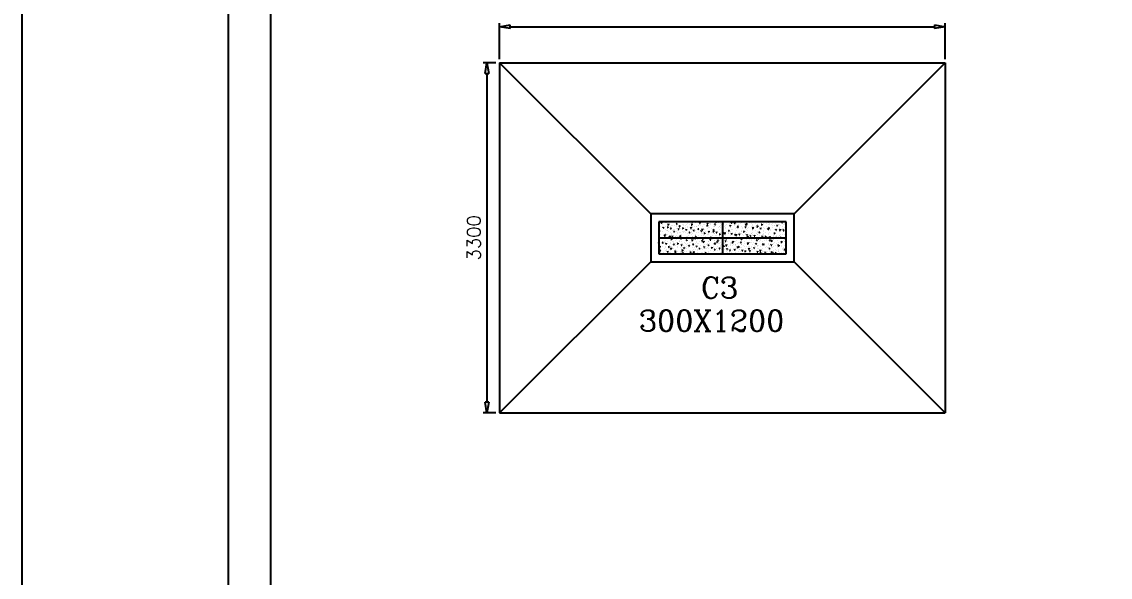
# Model space of a CAD drawing. Header units: millimetres. Extents: x 331487 to 517269, y 198509 to 399936.
# Drawn here: x 408846 to 419104, y 310784 to 316020 of the extents above; entities that cross this region are included whole.
import ezdxf

# ---------------------------------------------------------------- set-up
doc = ezdxf.new("R2010")
doc.units = ezdxf.units.MM
doc.header["$MEASUREMENT"] = 0
for name, color, linetype in [('9th_plot boundry', 1, 'Continuous'), ('COLUMN', 6, 'Continuous'), ('FOOTING', 5, 'Continuous')]:
    doc.layers.add(name, color=color, linetype=linetype)
doc.styles.add('RC', font='romanc.shx', dxfattribs={"height": 200})
doc.styles.add('RO', font='romans.shx', dxfattribs={"height": 125})

# ---------------------------------------------------------------- blocks, each defined once
blk = doc.blocks.new('_ClosedBlank')
at = {"color": 0, "linetype": 'ByBlock', "lineweight": -2}
for p, q in [((-1, 0.17), (0, 0)), ((-1, 0.17), (-1, -0.17)), ((0, 0), (-1, -0.17))]:
    blk.add_line(p, q, dxfattribs=at)

msp = doc.modelspace()

# ---------------------------------------------------------------- linework, layer by layer
at = {"layer": '9th_plot boundry'}
msp.add_line((408846, 334961), (408846, 299961), dxfattribs=at)
msp.add_lwpolyline([(448947, 343104), (414422, 340817, 0.386106), (408846, 334961), (408846, 299961), (449434, 299006)], format="xyb", close=True, dxfattribs=at)
at = {"layer": 'COLUMN'}
for p, q in [((410790, 335611), (410790, 302765)), ((411190, 335211), (411190, 303155)), ((416049, 314134), (414849, 314134)), ((414849, 314134), (414849, 313834)), ((416049, 313834), (416049, 314134)), ((414849, 313834), (416049, 313834))]:
    msp.add_line(p, q, dxfattribs=at)
at = {"layer": 'COLUMN', "color": 2, "linetype": 'Continuous'}
for p, q in [((414857, 314117), (414857, 314117)), ((414866, 314119), (414866, 314119)), ((414871, 314124), (414878, 314127)), ((414871, 314124), (414876, 314121)), ((414876, 314121), (414878, 314127)), ((414882, 314120), (414882, 314120)), ((414887, 314108), (414887, 314108)), ((414917, 314126), (414917, 314126)), ((414920, 314125), (414920, 314125)), ((414934, 314108), (414941, 314116)), ((414934, 314108), (414943, 314107)), ((414940, 314106), (414940, 314106)), ((414943, 314107), (414941, 314116)), ((414968, 314133), (414968, 314133)), ((414983, 314133), (414983, 314133)), ((415015, 314116), (415022, 314119)), ((415015, 314116), (415020, 314113)), ((415019, 314107), (415019, 314107)), ((415020, 314113), (415022, 314119)), ((415070, 314114), (415070, 314114)), ((415078, 314104), (415078, 314104)), ((415083, 314110), (415083, 314110)), ((415108, 314114), (415108, 314114)), ((415121, 314120), (415121, 314120)), ((415137, 314114), (415137, 314114)), ((415146, 314119), (415146, 314119)), ((415158, 314108), (415165, 314111)), ((415158, 314108), (415163, 314105)), ((415162, 314128), (415166, 314134)), ((415162, 314128), (415168, 314128)), ((415163, 314105), (415165, 314111)), ((415168, 314128), (415167, 314134)), ((415173, 314128), (415173, 314128)), ((415195, 314124), (415195, 314124)), ((415209, 314127), (415209, 314127)), ((415233, 314122), (415238, 314128)), ((415233, 314122), (415239, 314122)), ((415234, 314130), (415234, 314130)), ((415239, 314122), (415238, 314128)), ((415248, 314132), (415248, 314132)), ((415273, 314108), (415273, 314108)), ((415277, 314112), (415277, 314112)), ((415301, 314130), (415301, 314130)), ((415305, 314116), (415310, 314122)), ((415305, 314116), (415311, 314115)), ((415309, 314104), (415309, 314104)), ((415311, 314115), (415310, 314122)), ((415325, 314115), (415325, 314115)), ((415334, 314107), (415334, 314107)), ((415336, 314122), (415336, 314122)), ((415355, 314128), (415355, 314128)), ((415372, 314112), (415372, 314112)), ((415376, 314122), (415376, 314122)), ((415377, 314109), (415382, 314115)), ((415377, 314109), (415383, 314109)), ((415383, 314109), (415382, 314115)), ((415386, 314132), (415390, 314134)), ((415386, 314132), (415391, 314129)), ((415391, 314129), (415393, 314134)), ((415394, 314132), (415394, 314132)), ((415408, 314126), (415408, 314126)), ((415427, 314129), (415427, 314129)), ((415435, 314121), (415435, 314121)), ((415449, 314103), (415453, 314109)), ((415455, 314103), (415453, 314109)), ((415460, 314124), (415460, 314124)), ((415461, 314123), (415461, 314123)), ((415491, 314108), (415491, 314108)), ((415498, 314129), (415498, 314129)), ((415515, 314121), (415515, 314121)), ((415529, 314110), (415529, 314110)), ((415530, 314124), (415537, 314127)), ((415530, 314124), (415535, 314121)), ((415535, 314121), (415537, 314127)), ((415547, 314132), (415547, 314132)), ((415549, 314118), (415549, 314118)), ((415561, 314123), (415569, 314131)), ((415561, 314123), (415570, 314122)), ((415568, 314119), (415568, 314119)), ((415570, 314122), (415569, 314131)), ((415580, 314116), (415580, 314116)), ((415597, 314106), (415597, 314106)), ((415600, 314130), (415600, 314130)), ((415607, 314128), (415607, 314128)), ((415622, 314117), (415622, 314117)), ((415631, 314124), (415631, 314124)), ((415654, 314128), (415654, 314128)), ((415661, 314115), (415661, 314115)), ((415667, 314106), (415675, 314115)), ((415667, 314106), (415676, 314105)), ((415674, 314116), (415681, 314119)), ((415674, 314116), (415679, 314113)), ((415676, 314105), (415675, 314115)), ((415675, 314114), (415675, 314114)), ((415679, 314113), (415681, 314119)), ((415683, 314131), (415683, 314131)), ((415686, 314118), (415686, 314118)), ((415707, 314125), (415707, 314125)), ((415723, 314123), (415723, 314123)), ((415728, 314112), (415728, 314112)), ((415732, 314104), (415732, 314104)), ((415761, 314123), (415761, 314123)), ((415782, 314110), (415782, 314110)), ((415784, 314112), (415784, 314112)), ((415787, 314131), (415787, 314131)), ((415814, 314121), (415814, 314121)), ((415817, 314108), (415824, 314111)), ((415817, 314108), (415822, 314105)), ((415822, 314105), (415824, 314111)), ((415835, 314119), (415835, 314119)), ((415835, 314108), (415835, 314108)), ((415836, 314108), (415836, 314108)), ((415867, 314119), (415867, 314119)), ((415886, 314125), (415886, 314125)), ((415886, 314108), (415886, 314108)), ((415888, 314105), (415888, 314105)), ((415895, 314118), (415895, 314118)), ((415911, 314112), (415911, 314112)), ((415921, 314116), (415921, 314116)), ((415938, 314133), (415938, 314133)), ((415949, 314117), (415949, 314117)), ((415953, 314128), (415953, 314128)), ((415974, 314114), (415974, 314114)), ((415977, 314106), (415977, 314106)), ((415988, 314106), (415988, 314106)), ((416009, 314128), (416013, 314134)), ((416009, 314128), (416014, 314128)), ((416012, 314125), (416012, 314125)), ((416014, 314128), (416013, 314134)), ((416028, 314112), (416028, 314112)), ((416035, 314116), (416035, 314116)), ((416037, 314128), (416037, 314128)), ((416038, 314113), (416038, 314113)), ((416045, 314132), (416048, 314134)), ((416045, 314132), (416049, 314130)), ((414849, 314052), (414854, 314054)), ((414849, 314050), (414852, 314048)), ((414852, 314048), (414854, 314054)), ((414856, 314081), (414856, 314081)), ((414863, 314019), (414863, 314019)), ((414864, 314053), (414864, 314053)), ((414865, 314086), (414865, 314086)), ((414867, 314057), (414867, 314057)), ((414867, 314046), (414867, 314046)), ((414869, 314042), (414869, 314042)), ((414888, 314044), (414888, 314044)), ((414889, 314078), (414893, 314084)), ((414889, 314078), (414895, 314078)), ((414895, 314078), (414893, 314084)), ((414894, 314086), (414894, 314086)), ((414901, 314004), (414901, 314004)), ((414903, 314074), (414903, 314074)), ((414903, 314003), (414907, 314009)), ((414903, 314003), (414909, 314002)), ((414904, 314015), (414904, 314015)), ((414906, 314011), (414913, 314014)), ((414906, 314011), (414911, 314008)), ((414909, 314002), (414907, 314009)), ((414907, 314007), (414907, 314007)), ((414911, 314008), (414913, 314014)), ((414914, 314026), (414914, 314026)), ((414915, 314060), (414915, 314060)), ((414916, 314093), (414916, 314093)), ((414921, 314055), (414921, 314055)), ((414927, 314052), (414927, 314052)), ((414929, 314018), (414929, 314018)), ((414931, 314084), (414938, 314086)), ((414931, 314084), (414936, 314080)), ((414931, 314054), (414931, 314054)), ((414936, 314080), (414938, 314086)), ((414942, 314042), (414942, 314042)), ((414947, 313994), (414955, 314002)), ((414954, 314002), (414954, 314002)), ((414956, 313993), (414955, 314002)), ((414956, 314058), (414956, 314058)), ((414957, 314094), (414957, 314094)), ((414960, 314072), (414965, 314078)), ((414960, 314072), (414966, 314071)), ((414962, 314084), (414962, 314084)), ((414964, 314033), (414964, 314033)), ((414966, 314071), (414965, 314078)), ((414966, 314066), (414966, 314066)), ((414966, 314017), (414966, 314017)), ((414967, 314099), (414967, 314099)), ((414967, 314023), (414967, 314023)), ((414974, 314053), (414974, 314053)), ((414974, 313997), (414979, 314002)), ((414980, 313996), (414979, 314002)), ((414982, 314097), (414982, 314097)), ((414986, 314062), (414986, 314062)), ((414990, 314043), (414997, 314046)), ((414990, 314043), (414995, 314040)), ((414993, 314104), (414993, 314104)), ((414993, 314063), (414993, 314063)), ((414995, 314040), (414997, 314046)), ((414995, 314039), (414995, 314039)), ((415015, 314007), (415015, 314007)), ((415016, 314040), (415016, 314040)), ((415018, 314073), (415018, 314073)), ((415020, 314102), (415020, 314102)), ((415020, 314094), (415020, 314094)), ((415024, 314027), (415024, 314027)), ((415027, 314051), (415027, 314051)), ((415030, 314032), (415030, 314032)), ((415032, 314066), (415037, 314071)), ((415032, 314066), (415038, 314065)), ((415038, 314065), (415037, 314071)), ((415040, 314092), (415048, 314100)), ((415040, 314092), (415049, 314090)), ((415044, 314072), (415044, 314072)), ((415047, 314102), (415047, 314102)), ((415049, 314090), (415048, 314100)), ((415048, 314037), (415048, 314037)), ((415050, 314003), (415057, 314006)), ((415050, 314003), (415055, 314000)), ((415055, 314035), (415055, 314035)), ((415055, 314000), (415057, 314006)), ((415057, 314071), (415057, 314071)), ((415066, 314014), (415066, 314014)), ((415068, 314047), (415068, 314047)), ((415069, 314080), (415069, 314080)), ((415074, 314076), (415081, 314078)), ((415074, 314076), (415079, 314072)), ((415079, 314072), (415081, 314078)), ((415081, 314048), (415081, 314048)), ((415082, 314074), (415082, 314074)), ((415082, 314037), (415082, 314037)), ((415093, 314040), (415093, 314040)), ((415100, 314099), (415100, 314099)), ((415102, 314082), (415102, 314082)), ((415102, 314035), (415102, 314035)), ((415104, 314059), (415109, 314065)), ((415104, 314059), (415110, 314059)), ((415110, 314059), (415109, 314065)), ((415117, 314020), (415117, 314020)), ((415118, 314054), (415118, 314054)), ((415119, 314087), (415119, 314087)), ((415119, 314079), (415119, 314079)), ((415130, 314009), (415130, 314009)), ((415134, 314046), (415134, 314046)), ((415134, 314035), (415141, 314038)), ((415134, 314035), (415139, 314032)), ((415139, 314032), (415141, 314038)), ((415141, 314047), (415141, 314047)), ((415147, 314075), (415155, 314083)), ((415147, 314075), (415156, 314074)), ((415154, 314097), (415154, 314097)), ((415156, 314074), (415155, 314083)), ((415155, 314033), (415155, 314033)), ((415155, 314012), (415155, 314012)), ((415156, 314048), (415156, 314048)), ((415161, 314092), (415161, 314092)), ((415169, 314028), (415169, 314028)), ((415170, 314061), (415170, 314061)), ((415171, 314094), (415171, 314094)), ((415176, 314053), (415180, 314059)), ((415176, 314053), (415182, 314053)), ((415182, 314053), (415180, 314059)), ((415181, 314051), (415181, 314051)), ((415183, 314088), (415183, 314088)), ((415187, 314044), (415187, 314044)), ((415193, 314017), (415193, 314017)), ((415199, 314057), (415199, 314057)), ((415207, 314095), (415207, 314095)), ((415208, 314091), (415208, 314091)), ((415209, 314030), (415209, 314030)), ((415218, 314068), (415225, 314070)), ((415218, 314068), (415223, 314064)), ((415219, 314102), (415219, 314102)), ((415219, 314056), (415219, 314056)), ((415219, 314002), (415219, 314002)), ((415220, 314035), (415220, 314035)), ((415221, 314068), (415221, 314068)), ((415223, 314101), (415223, 314101)), ((415223, 314064), (415225, 314070)), ((415241, 314042), (415241, 314042)), ((415246, 314096), (415246, 314096)), ((415247, 314047), (415252, 314053)), ((415247, 314047), (415253, 314046)), ((415253, 314046), (415252, 314053)), ((415253, 314008), (415253, 314008)), ((415254, 314059), (415262, 314067)), ((415254, 314059), (415263, 314057)), ((415256, 314025), (415256, 314025)), ((415257, 314067), (415257, 314067)), ((415260, 314093), (415260, 314093)), ((415263, 314057), (415262, 314067)), ((415262, 314028), (415262, 314028)), ((415270, 314008), (415270, 314008)), ((415271, 314041), (415271, 314041)), ((415272, 314075), (415272, 314075)), ((415278, 314027), (415285, 314030)), ((415278, 314027), (415283, 314024)), ((415281, 314029), (415281, 314029)), ((415282, 314065), (415282, 314065)), ((415283, 314024), (415285, 314030)), ((415294, 314039), (415294, 314039)), ((415302, 314100), (415309, 314103)), ((415302, 314100), (415307, 314097)), ((415307, 314097), (415309, 314103)), ((415307, 314068), (415307, 314068)), ((415311, 314018), (415311, 314018)), ((415314, 314090), (415314, 314090)), ((415315, 314026), (415315, 314026)), ((415316, 314077), (415316, 314077)), ((415319, 314041), (415324, 314046)), ((415319, 314041), (415325, 314040)), ((415319, 314034), (415319, 314034)), ((415321, 314015), (415321, 314015)), ((415323, 314049), (415323, 314049)), ((415324, 314082), (415324, 314082)), ((415325, 314040), (415324, 314046)), ((415345, 314073), (415345, 314073)), ((415348, 314037), (415348, 314037)), ((415356, 314002), (415356, 314002)), ((415361, 314042), (415368, 314050)), ((415361, 314042), (415369, 314041)), ((415362, 314060), (415369, 314062)), ((415362, 314060), (415367, 314056)), ((415367, 314088), (415367, 314088)), ((415367, 314056), (415369, 314062)), ((415369, 314041), (415368, 314050)), ((415369, 314024), (415369, 314024)), ((415370, 314028), (415370, 314028)), ((415373, 314023), (415373, 314023)), ((415374, 314087), (415374, 314087)), ((415374, 314056), (415374, 314056)), ((415375, 314089), (415375, 314089)), ((415381, 314006), (415381, 314006)), ((415382, 314042), (415382, 314042)), ((415391, 314034), (415396, 314040)), ((415391, 314034), (415397, 314034)), ((415394, 314006), (415394, 314006)), ((415397, 314034), (415396, 314040)), ((415401, 314035), (415401, 314035)), ((415407, 314045), (415407, 314045)), ((415408, 314081), (415408, 314081)), ((415419, 314011), (415419, 314011)), ((415420, 314086), (415420, 314086)), ((415422, 314019), (415429, 314022)), ((415422, 314021), (415422, 314021)), ((415422, 314019), (415427, 314016)), ((415423, 314029), (415423, 314029)), ((415425, 314062), (415425, 314062)), ((415426, 314095), (415426, 314095)), ((415427, 314016), (415429, 314022)), ((415428, 314038), (415428, 314038)), ((415432, 314098), (415432, 314098)), ((415433, 314085), (415433, 314085)), ((415445, 314050), (415445, 314050)), ((415446, 314092), (415453, 314095)), ((415446, 314092), (415451, 314089)), ((415449, 314103), (415455, 314103)), ((415451, 314089), (415453, 314095)), ((415452, 314016), (415452, 314016)), ((415454, 314033), (415454, 314033)), ((415462, 314028), (415467, 314034)), ((415462, 314028), (415468, 314027)), ((415468, 314027), (415467, 314034)), ((415467, 314026), (415475, 314034)), ((415467, 314026), (415476, 314024)), ((415471, 314090), (415471, 314090)), ((415474, 314084), (415474, 314084)), ((415474, 314003), (415474, 314003)), ((415475, 314036), (415475, 314036)), ((415476, 314024), (415475, 314034)), ((415475, 314019), (415475, 314019)), ((415476, 314070), (415476, 314070)), ((415478, 314103), (415478, 314103)), ((415482, 314019), (415482, 314019)), ((415486, 314048), (415486, 314048)), ((415506, 314052), (415513, 314054)), ((415506, 314052), (415511, 314048)), ((415507, 314022), (415507, 314022)), ((415508, 314058), (415508, 314058)), ((415508, 314030), (415508, 314030)), ((415510, 314026), (415510, 314026)), ((415511, 314048), (415513, 314054)), ((415520, 314097), (415525, 314103)), ((415520, 314097), (415526, 314096)), ((415526, 314096), (415525, 314103)), ((415525, 314010), (415525, 314010)), ((415527, 314081), (415527, 314081)), ((415527, 314043), (415527, 314043)), ((415528, 314077), (415528, 314077)), ((415529, 314017), (415529, 314017)), ((415533, 314062), (415533, 314062)), ((415534, 314022), (415539, 314027)), ((415534, 314022), (415540, 314021)), ((415535, 314098), (415535, 314098)), ((415540, 314021), (415539, 314027)), ((415545, 314058), (415545, 314058)), ((415545, 314027), (415545, 314027)), ((415560, 314101), (415560, 314101)), ((415561, 314028), (415561, 314028)), ((415565, 314011), (415572, 314014)), ((415565, 314011), (415570, 314008)), ((415569, 314036), (415569, 314036)), ((415570, 314008), (415572, 314014)), ((415571, 314067), (415571, 314067)), ((415574, 314009), (415582, 314017)), ((415574, 314009), (415583, 314008)), ((415576, 314017), (415576, 314017)), ((415577, 314050), (415577, 314050)), ((415578, 314083), (415578, 314083)), ((415581, 314079), (415581, 314079)), ((415583, 314008), (415582, 314017)), ((415582, 314015), (415582, 314015)), ((415590, 314084), (415597, 314087)), ((415590, 314084), (415595, 314081)), ((415592, 314091), (415597, 314096)), ((415592, 314091), (415598, 314090)), ((415595, 314081), (415597, 314087)), ((415598, 314090), (415597, 314096)), ((415603, 314068), (415603, 314068)), ((415606, 314015), (415611, 314021)), ((415606, 314015), (415612, 314015)), ((415608, 314036), (415608, 314036)), ((415612, 314015), (415611, 314021)), ((415614, 314026), (415614, 314026)), ((415627, 314046), (415627, 314046)), ((415628, 314024), (415628, 314024)), ((415629, 314057), (415629, 314057)), ((415630, 314091), (415630, 314091)), ((415633, 314039), (415633, 314039)), ((415634, 314077), (415634, 314077)), ((415634, 314075), (415634, 314075)), ((415636, 314012), (415636, 314012)), ((415645, 314004), (415645, 314004)), ((415649, 314044), (415656, 314046)), ((415649, 314044), (415654, 314040)), ((415654, 314040), (415656, 314046)), ((415659, 314078), (415659, 314078)), ((415661, 314078), (415661, 314078)), ((415664, 314084), (415669, 314090)), ((415664, 314084), (415670, 314084)), ((415665, 314011), (415665, 314011)), ((415668, 314024), (415668, 314024)), ((415670, 314084), (415669, 314090)), ((415671, 314044), (415671, 314044)), ((415678, 314009), (415682, 314015)), ((415678, 314009), (415684, 314009)), ((415679, 314031), (415679, 314031)), ((415680, 314064), (415680, 314064)), ((415682, 314098), (415682, 314098)), ((415684, 314009), (415682, 314015)), ((415685, 314056), (415685, 314056)), ((415687, 314075), (415687, 314075)), ((415689, 314010), (415689, 314010)), ((415697, 314083), (415697, 314083)), ((415708, 314013), (415708, 314013)), ((415709, 314003), (415716, 314006)), ((415709, 314003), (415714, 314000)), ((415714, 314000), (415716, 314006)), ((415720, 314088), (415720, 314088)), ((415721, 314021), (415721, 314021)), ((415723, 314021), (415723, 314021)), ((415728, 314004), (415728, 314004)), ((415730, 314038), (415730, 314038)), ((415731, 314071), (415731, 314071)), ((415733, 314076), (415740, 314079)), ((415733, 314076), (415738, 314073)), ((415733, 314016), (415733, 314016)), ((415734, 314052), (415734, 314052)), ((415735, 314078), (415740, 314084)), ((415735, 314078), (415741, 314078)), ((415738, 314073), (415740, 314079)), ((415741, 314078), (415740, 314084)), ((415741, 314072), (415741, 314072)), ((415742, 314008), (415742, 314008)), ((415744, 314066), (415744, 314066)), ((415749, 314003), (415754, 314009)), ((415749, 314003), (415755, 314002)), ((415755, 314002), (415754, 314009)), ((415759, 314056), (415759, 314056)), ((415760, 314092), (415760, 314092)), ((415771, 314021), (415771, 314021)), ((415774, 314090), (415782, 314098)), ((415774, 314090), (415783, 314088)), ((415775, 314019), (415775, 314019)), ((415778, 314098), (415778, 314098)), ((415780, 314012), (415780, 314012)), ((415783, 314088), (415782, 314098)), ((415782, 314045), (415782, 314045)), ((415782, 314031), (415782, 314031)), ((415783, 314078), (415783, 314078)), ((415785, 314095), (415785, 314095)), ((415793, 314036), (415800, 314038)), ((415793, 314036), (415798, 314032)), ((415794, 314070), (415794, 314070)), ((415796, 314006), (415796, 314006)), ((415797, 314061), (415797, 314061)), ((415798, 314032), (415800, 314038)), ((415802, 314076), (415802, 314076)), ((415807, 314072), (415812, 314078)), ((415807, 314072), (415813, 314071)), ((415813, 314071), (415812, 314078)), ((415821, 313997), (415826, 314002)), ((415823, 314100), (415823, 314100)), ((415827, 313996), (415826, 314002)), ((415828, 314017), (415828, 314017)), ((415832, 314019), (415832, 314019)), ((415833, 314052), (415833, 314052)), ((415834, 314085), (415834, 314085)), ((415834, 314029), (415834, 314029)), ((415840, 314041), (415840, 314041)), ((415847, 314068), (415847, 314068)), ((415849, 314003), (415849, 314003)), ((415859, 314033), (415859, 314033)), ((415860, 314086), (415860, 314086)), ((415860, 314069), (415860, 314069)), ((415877, 314068), (415884, 314071)), ((415877, 314068), (415882, 314065)), ((415879, 314066), (415884, 314071)), ((415879, 314066), (415885, 314065)), ((415881, 314073), (415889, 314081)), ((415881, 314073), (415890, 314072)), ((415881, 314014), (415881, 314014)), ((415882, 314065), (415884, 314071)), ((415882, 314025), (415882, 314025)), ((415883, 314058), (415883, 314058)), ((415885, 314065), (415884, 314071)), ((415885, 314092), (415885, 314092)), ((415885, 314072), (415885, 314072)), ((415890, 314072), (415889, 314081)), ((415897, 314038), (415897, 314038)), ((415898, 314051), (415898, 314051)), ((415901, 314066), (415901, 314066)), ((415919, 314096), (415919, 314096)), ((415923, 314077), (415923, 314077)), ((415934, 314033), (415934, 314033)), ((415934, 314007), (415934, 314007)), ((415935, 314066), (415935, 314066)), ((415935, 314012), (415935, 314012)), ((415937, 314099), (415937, 314099)), ((415937, 314028), (415944, 314030)), ((415937, 314028), (415942, 314024)), ((415942, 314103), (415942, 314103)), ((415942, 314024), (415944, 314030)), ((415951, 314059), (415955, 314065)), ((415951, 314059), (415957, 314059)), ((415954, 314063), (415954, 314063)), ((415957, 314059), (415955, 314065)), ((415957, 314061), (415957, 314061)), ((415959, 314010), (415959, 314010)), ((415960, 314046), (415960, 314046)), ((415961, 314100), (415968, 314103)), ((415961, 314100), (415966, 314097)), ((415966, 314097), (415968, 314103)), ((415984, 314006), (415984, 314006)), ((415985, 314049), (415985, 314049)), ((415986, 314085), (415986, 314085)), ((415986, 314040), (415986, 314040)), ((415987, 314073), (415987, 314073)), ((415988, 314057), (415995, 314065)), ((415988, 314057), (415997, 314055)), ((415988, 314010), (415988, 314010)), ((415995, 314101), (415995, 314101)), ((415997, 314055), (415995, 314065)), ((415996, 314015), (415996, 314015)), ((416008, 314061), (416008, 314061)), ((416011, 314089), (416011, 314089)), ((416011, 314011), (416011, 314011)), ((416015, 314071), (416015, 314071)), ((416021, 314060), (416028, 314063)), ((416021, 314060), (416026, 314057)), ((416022, 314053), (416027, 314059)), ((416022, 314053), (416028, 314052)), ((416023, 314054), (416023, 314054)), ((416026, 314057), (416028, 314063)), ((416028, 314052), (416027, 314059)), ((416035, 314013), (416035, 314013)), ((416036, 314046), (416036, 314046)), ((416037, 314079), (416037, 314079)), ((416042, 314008), (416042, 314008)), ((416049, 314098), (416049, 314098)), ((416049, 314094), (416049, 314094)), ((414849, 313940), (414849, 313940)), ((414851, 313934), (414849, 313940)), ((414849, 313934), (414851, 313934)), ((414850, 313900), (414850, 313900)), ((414852, 313936), (414852, 313936)), ((414853, 313897), (414861, 313905)), ((414859, 313919), (414859, 313919)), ((414860, 313953), (414860, 313953)), ((414861, 313986), (414861, 313986)), ((414862, 313896), (414861, 313905)), ((414861, 313902), (414861, 313902)), ((414869, 313916), (414869, 313916)), ((414877, 313939), (414877, 313939)), ((414878, 313976), (414878, 313976)), ((414881, 313953), (414881, 313953)), ((414882, 313939), (414889, 313941)), ((414882, 313939), (414887, 313935)), ((414887, 313935), (414889, 313941)), ((414888, 313905), (414888, 313905)), ((414902, 313940), (414902, 313940)), ((414903, 313979), (414903, 313979)), ((414903, 313948), (414903, 313948)), ((414910, 313926), (414910, 313926)), ((414911, 313960), (414911, 313960)), ((414913, 313993), (414913, 313993)), ((414915, 313944), (414915, 313944)), ((414915, 313900), (414915, 313900)), ((414916, 313928), (414921, 313934)), ((414916, 313928), (414922, 313927)), ((414922, 313927), (414921, 313934)), ((414927, 313926), (414927, 313926)), ((414935, 313951), (414935, 313951)), ((414941, 313984), (414941, 313984)), ((414942, 313898), (414949, 313901)), ((414947, 313994), (414956, 313993)), ((414947, 313895), (414949, 313901)), ((414951, 313913), (414951, 313913)), ((414956, 313937), (414956, 313937)), ((414959, 313900), (414959, 313900)), ((414961, 313933), (414961, 313933)), ((414962, 313966), (414962, 313966)), ((414962, 313958), (414962, 313958)), ((414963, 313999), (414963, 313999)), ((414966, 313971), (414973, 313974)), ((414966, 313971), (414971, 313968)), ((414971, 313968), (414973, 313974)), ((414974, 313997), (414980, 313996)), ((414976, 313917), (414976, 313917)), ((414978, 313953), (414978, 313953)), ((414985, 313936), (414985, 313936)), ((414988, 313949), (414988, 313949)), ((414988, 313921), (414993, 313927)), ((414988, 313921), (414994, 313921)), ((414994, 313921), (414993, 313927)), ((415003, 313956), (415003, 313956)), ((415004, 313992), (415004, 313992)), ((415007, 314000), (415007, 314000)), ((415009, 313935), (415009, 313935)), ((415011, 313907), (415011, 313907)), ((415013, 313940), (415013, 313940)), ((415014, 313974), (415014, 313974)), ((415014, 313921), (415014, 313921)), ((415020, 313968), (415020, 313968)), ((415024, 313901), (415024, 313901)), ((415026, 313931), (415033, 313933)), ((415026, 313931), (415031, 313927)), ((415029, 313995), (415029, 313995)), ((415031, 313927), (415033, 313933)), ((415041, 313961), (415041, 313961)), ((415041, 313946), (415041, 313946)), ((415044, 313946), (415044, 313946)), ((415046, 313990), (415051, 313996)), ((415046, 313990), (415052, 313990)), ((415052, 313990), (415051, 313996)), ((415054, 313978), (415061, 313986)), ((415054, 313978), (415063, 313976)), ((415060, 313915), (415065, 313921)), ((415060, 313915), (415066, 313915)), ((415061, 313997), (415061, 313997)), ((415063, 313976), (415061, 313986)), ((415062, 313933), (415062, 313933)), ((415063, 313914), (415063, 313914)), ((415064, 313947), (415064, 313947)), ((415065, 313981), (415065, 313981)), ((415066, 313915), (415065, 313921)), ((415067, 314000), (415067, 314000)), ((415077, 313930), (415077, 313930)), ((415078, 313978), (415078, 313978)), ((415082, 313911), (415082, 313911)), ((415095, 313944), (415095, 313944)), ((415102, 313956), (415102, 313956)), ((415102, 313933), (415102, 313933)), ((415104, 313969), (415104, 313969)), ((415110, 313963), (415117, 313966)), ((415110, 313963), (415115, 313960)), ((415113, 313920), (415113, 313920)), ((415114, 313995), (415114, 313995)), ((415115, 313960), (415117, 313966)), ((415115, 313954), (415115, 313954)), ((415116, 313987), (415116, 313987)), ((415116, 313931), (415116, 313931)), ((415118, 313984), (415123, 313990)), ((415118, 313984), (415124, 313984)), ((415124, 313984), (415123, 313990)), ((415129, 313973), (415129, 313973)), ((415132, 313909), (415136, 313915)), ((415132, 313909), (415138, 313908)), ((415136, 313988), (415136, 313988)), ((415138, 313908), (415136, 313915)), ((415140, 313938), (415140, 313938)), ((415140, 313921), (415140, 313921)), ((415148, 313942), (415148, 313942)), ((415160, 313961), (415168, 313969)), ((415160, 313966), (415160, 313966)), ((415160, 313961), (415169, 313960)), ((415165, 313928), (415165, 313928)), ((415166, 313961), (415166, 313961)), ((415167, 313978), (415167, 313978)), ((415168, 313995), (415168, 313995)), ((415168, 313993), (415168, 313993)), ((415169, 313960), (415168, 313969)), ((415169, 313928), (415169, 313928)), ((415169, 313923), (415176, 313925)), ((415169, 313923), (415174, 313919)), ((415174, 313919), (415176, 313925)), ((415177, 313907), (415177, 313907)), ((415189, 313978), (415194, 313984)), ((415189, 313978), (415195, 313977)), ((415194, 313995), (415201, 313998)), ((415194, 313995), (415199, 313992)), ((415195, 313977), (415194, 313984)), ((415195, 313998), (415195, 313998)), ((415199, 313992), (415201, 313998)), ((415199, 313931), (415199, 313931)), ((415201, 313940), (415201, 313940)), ((415202, 313910), (415202, 313910)), ((415203, 313946), (415203, 313946)), ((415203, 313903), (415208, 313908)), ((415203, 313903), (415209, 313902)), ((415209, 313902), (415208, 313908)), ((415215, 313902), (415215, 313902)), ((415217, 313935), (415217, 313935)), ((415218, 313968), (415218, 313968)), ((415219, 313976), (415219, 313976)), ((415221, 313991), (415221, 313991)), ((415223, 313926), (415223, 313926)), ((415229, 313950), (415229, 313950)), ((415230, 313986), (415230, 313986)), ((415240, 313915), (415240, 313915)), ((415254, 313955), (415261, 313958)), ((415254, 313955), (415258, 313952)), ((415255, 313989), (415255, 313989)), ((415255, 313937), (415255, 313937)), ((415257, 313941), (415257, 313941)), ((415258, 313952), (415261, 313958)), ((415261, 313972), (415266, 313977)), ((415261, 313972), (415267, 313971)), ((415267, 313971), (415266, 313977)), ((415266, 313955), (415266, 313955)), ((415266, 313908), (415266, 313908)), ((415267, 313945), (415275, 313953)), ((415267, 313945), (415276, 313943)), ((415267, 313941), (415267, 313941)), ((415268, 313975), (415268, 313975)), ((415274, 313988), (415274, 313988)), ((415276, 313943), (415275, 313953)), ((415275, 313896), (415280, 313902)), ((415276, 313924), (415276, 313924)), ((415277, 313986), (415277, 313986)), ((415281, 313896), (415280, 313902)), ((415293, 313994), (415293, 313994)), ((415303, 313924), (415303, 313924)), ((415308, 313935), (415308, 313935)), ((415313, 313915), (415320, 313917)), ((415313, 313915), (415318, 313911)), ((415315, 313951), (415315, 313951)), ((415318, 313911), (415320, 313917)), ((415318, 313916), (415318, 313916)), ((415319, 313949), (415319, 313949)), ((415320, 313982), (415320, 313982)), ((415328, 313986), (415328, 313986)), ((415328, 313927), (415328, 313927)), ((415329, 313922), (415329, 313922)), ((415330, 313963), (415330, 313963)), ((415333, 313965), (415338, 313971)), ((415333, 313965), (415339, 313965)), ((415335, 313996), (415335, 313996)), ((415338, 313987), (415345, 313990)), ((415338, 313987), (415343, 313984)), ((415339, 313965), (415338, 313971)), ((415343, 313984), (415345, 313990)), ((415355, 313966), (415355, 313966)), ((415362, 313933), (415362, 313933)), ((415366, 313932), (415366, 313932)), ((415369, 313923), (415369, 313923)), ((415369, 313901), (415369, 313901)), ((415370, 313956), (415370, 313956)), ((415372, 313989), (415372, 313989)), ((415374, 313961), (415374, 313961)), ((415374, 313928), (415382, 313936)), ((415374, 313928), (415383, 313927)), ((415381, 313984), (415381, 313984)), ((415383, 313927), (415382, 313936)), ((415383, 313919), (415383, 313919)), ((415392, 313971), (415392, 313971)), ((415397, 313947), (415404, 313950)), ((415397, 313947), (415402, 313944)), ((415402, 313944), (415404, 313950)), ((415403, 313901), (415403, 313901)), ((415405, 313959), (415409, 313965)), ((415405, 313959), (415411, 313959)), ((415411, 313959), (415409, 313965)), ((415415, 313931), (415415, 313931)), ((415420, 313929), (415420, 313929)), ((415421, 313962), (415421, 313962)), ((415422, 313996), (415422, 313996)), ((415428, 313911), (415428, 313911)), ((415428, 313904), (415428, 313904)), ((415429, 313940), (415429, 313940)), ((415432, 313971), (415432, 313971)), ((415434, 313982), (415434, 313982)), ((415436, 313917), (415436, 313917)), ((415454, 313943), (415454, 313943)), ((415456, 313980), (415456, 313980)), ((415457, 313907), (415464, 313909)), ((415457, 313907), (415462, 313903)), ((415462, 313903), (415464, 313909)), ((415466, 313909), (415466, 313909)), ((415468, 313928), (415468, 313928)), ((415470, 313903), (415470, 313903)), ((415472, 313937), (415472, 313937)), ((415473, 313970), (415473, 313970)), ((415476, 313953), (415481, 313959)), ((415476, 313953), (415482, 313952)), ((415481, 313983), (415481, 313983)), ((415481, 313979), (415488, 313982)), ((415481, 313979), (415486, 313976)), ((415482, 313952), (415481, 313959)), ((415481, 313912), (415488, 313920)), ((415481, 313912), (415489, 313910)), ((415486, 313976), (415488, 313982)), ((415486, 313921), (415486, 313921)), ((415488, 313979), (415488, 313979)), ((415489, 313910), (415488, 313920)), ((415489, 313915), (415489, 313915)), ((415490, 313981), (415490, 313981)), ((415492, 313948), (415492, 313948)), ((415510, 313899), (415510, 313899)), ((415519, 313988), (415519, 313988)), ((415522, 313926), (415522, 313926)), ((415522, 313910), (415522, 313910)), ((415523, 313944), (415523, 313944)), ((415524, 313977), (415524, 313977)), ((415529, 313917), (415529, 313917)), ((415541, 313977), (415541, 313977)), ((415541, 313939), (415548, 313942)), ((415541, 313939), (415546, 313936)), ((415543, 313913), (415543, 313913)), ((415544, 313931), (415544, 313931)), ((415546, 313936), (415548, 313942)), ((415548, 313947), (415553, 313952)), ((415548, 313947), (415554, 313946)), ((415549, 313991), (415549, 313991)), ((415554, 313946), (415553, 313952)), ((415554, 313921), (415554, 313921)), ((415555, 313957), (415555, 313957)), ((415568, 313909), (415568, 313909)), ((415572, 313917), (415572, 313917)), ((415573, 313950), (415573, 313950)), ((415575, 313983), (415575, 313983)), ((415575, 313924), (415575, 313924)), ((415580, 313960), (415580, 313960)), ((415582, 313996), (415582, 313996)), ((415587, 313895), (415595, 313903)), ((415592, 313926), (415592, 313926)), ((415595, 313975), (415595, 313975)), ((415596, 313894), (415595, 313903)), ((415596, 313910), (415596, 313910)), ((415601, 313899), (415608, 313901)), ((415603, 313941), (415603, 313941)), ((415606, 313895), (415608, 313901)), ((415607, 314001), (415607, 314001)), ((415607, 313999), (415607, 313999)), ((415618, 313965), (415618, 313965)), ((415620, 313940), (415625, 313946)), ((415620, 313940), (415626, 313940)), ((415624, 313924), (415624, 313924)), ((415625, 313971), (415632, 313974)), ((415625, 313971), (415630, 313968)), ((415625, 313957), (415625, 313957)), ((415626, 313940), (415625, 313946)), ((415627, 313991), (415627, 313991)), ((415627, 313919), (415627, 313919)), ((415628, 313922), (415628, 313922)), ((415630, 313968), (415632, 313974)), ((415648, 313973), (415648, 313973)), ((415650, 313908), (415650, 313908)), ((415655, 313934), (415655, 313934)), ((415661, 313951), (415661, 313951)), ((415676, 313931), (415676, 313931)), ((415677, 313965), (415677, 313965)), ((415678, 313998), (415678, 313998)), ((415680, 313937), (415680, 313937)), ((415681, 313992), (415689, 314001)), ((415681, 313992), (415690, 313991)), ((415681, 313973), (415681, 313973)), ((415682, 313919), (415682, 313919)), ((415685, 313931), (415692, 313934)), ((415685, 313931), (415690, 313928)), ((415685, 313929), (415685, 313929)), ((415690, 313991), (415689, 314001)), ((415690, 313928), (415692, 313934)), ((415692, 313934), (415696, 313940)), ((415692, 313934), (415697, 313933)), ((415692, 313903), (415692, 313903)), ((415697, 313933), (415696, 313940)), ((415701, 313970), (415701, 313970)), ((415703, 313906), (415703, 313906)), ((415706, 313977), (415706, 313977)), ((415718, 313942), (415718, 313942)), ((415719, 313961), (415719, 313961)), ((415725, 313904), (415725, 313904)), ((415726, 313938), (415726, 313938)), ((415727, 313971), (415727, 313971)), ((415735, 313917), (415735, 313917)), ((415743, 313939), (415743, 313939)), ((415744, 313982), (415744, 313982)), ((415755, 313968), (415755, 313968)), ((415755, 313911), (415755, 313911)), ((415756, 313904), (415756, 313904)), ((415763, 313928), (415768, 313933)), ((415763, 313928), (415769, 313927)), ((415769, 313927), (415768, 313933)), ((415769, 313963), (415776, 313966)), ((415769, 313963), (415774, 313960)), ((415774, 313960), (415776, 313966)), ((415777, 313912), (415777, 313912)), ((415778, 313971), (415778, 313971)), ((415778, 313945), (415778, 313945)), ((415779, 313978), (415779, 313978)), ((415780, 313914), (415780, 313914)), ((415781, 313951), (415781, 313951)), ((415782, 313904), (415782, 313904)), ((415787, 313976), (415795, 313984)), ((415787, 313976), (415796, 313975)), ((415789, 313915), (415789, 313915)), ((415796, 313975), (415795, 313984)), ((415802, 313949), (415802, 313949)), ((415806, 313954), (415806, 313954)), ((415807, 313990), (415807, 313990)), ((415808, 313966), (415808, 313966)), ((415810, 313901), (415810, 313901)), ((415818, 313919), (415818, 313919)), ((415821, 313997), (415827, 313996)), ((415828, 313923), (415835, 313926)), ((415828, 313923), (415833, 313920)), ((415828, 313919), (415828, 313919)), ((415829, 313952), (415829, 313952)), ((415831, 313985), (415831, 313985)), ((415833, 313993), (415833, 313993)), ((415833, 313920), (415835, 313926)), ((415835, 313921), (415840, 313927)), ((415835, 313921), (415841, 313921)), ((415836, 313981), (415836, 313981)), ((415841, 313921), (415840, 313927)), ((415840, 313914), (415840, 313914)), ((415842, 313913), (415842, 313913)), ((415844, 313959), (415844, 313959)), ((415853, 313995), (415860, 313998)), ((415853, 313995), (415858, 313992)), ((415858, 313992), (415860, 313998)), ((415860, 313959), (415860, 313959)), ((415861, 313964), (415861, 313964)), ((415863, 313899), (415863, 313899)), ((415870, 313998), (415870, 313998)), ((415879, 313925), (415879, 313925)), ((415880, 313959), (415880, 313959)), ((415881, 313992), (415881, 313992)), ((415881, 313928), (415881, 313928)), ((415893, 313990), (415898, 313996)), ((415893, 313990), (415899, 313990)), ((415894, 313991), (415894, 313991)), ((415894, 313959), (415902, 313967)), ((415894, 313959), (415903, 313958)), ((415895, 313910), (415895, 313910)), ((415899, 313990), (415898, 313996)), ((415898, 313924), (415898, 313924)), ((415902, 314001), (415902, 314001)), ((415903, 313958), (415902, 313967)), ((415906, 313931), (415906, 313931)), ((415907, 313967), (415907, 313967)), ((415907, 313915), (415912, 313921)), ((415907, 313915), (415913, 313915)), ((415912, 313955), (415919, 313958)), ((415912, 313955), (415917, 313952)), ((415913, 313915), (415912, 313921)), ((415915, 313961), (415915, 313961)), ((415917, 313952), (415919, 313958)), ((415918, 313969), (415918, 313969)), ((415929, 313899), (415929, 313899)), ((415931, 313933), (415931, 313933)), ((415932, 313970), (415932, 313970)), ((415932, 313966), (415932, 313966)), ((415933, 313999), (415933, 313999)), ((415944, 313936), (415944, 313936)), ((415949, 313908), (415949, 313908)), ((415953, 314001), (415953, 314001)), ((415956, 313999), (415956, 313999)), ((415956, 313934), (415956, 313934)), ((415965, 313984), (415969, 313990)), ((415965, 313984), (415971, 313984)), ((415968, 313959), (415968, 313959)), ((415971, 313984), (415969, 313990)), ((415970, 313975), (415970, 313975)), ((415972, 313915), (415979, 313918)), ((415972, 313915), (415977, 313911)), ((415977, 313979), (415977, 313979)), ((415977, 313911), (415979, 313918)), ((415978, 313909), (415983, 313915)), ((415978, 313909), (415984, 313908)), ((415981, 313907), (415981, 313907)), ((415981, 313905), (415981, 313905)), ((415982, 313940), (415982, 313940)), ((415983, 313973), (415983, 313973)), ((415984, 313908), (415983, 313915)), ((415996, 313987), (416003, 313990)), ((415996, 313987), (416001, 313984)), ((416001, 313984), (416003, 313990)), ((416001, 313943), (416009, 313951)), ((416001, 313943), (416010, 313941)), ((416002, 313906), (416002, 313906)), ((416006, 313908), (416006, 313908)), ((416007, 313944), (416007, 313944)), ((416009, 313997), (416009, 313997)), ((416010, 313941), (416009, 313951)), ((416015, 313944), (416015, 313944)), ((416022, 313957), (416022, 313957)), ((416031, 313913), (416031, 313913)), ((416032, 313948), (416032, 313948)), ((416032, 313946), (416032, 313946)), ((416033, 313984), (416033, 313984)), ((416034, 313980), (416034, 313980)), ((416035, 313989), (416035, 313989)), ((416036, 313978), (416041, 313984)), ((416036, 313978), (416042, 313977)), ((416042, 313977), (416041, 313984)), ((416044, 313913), (416044, 313913)), ((414853, 313897), (414862, 313896)), ((414856, 313853), (414856, 313853)), ((414858, 313886), (414858, 313886)), ((414858, 313866), (414865, 313869)), ((414858, 313866), (414863, 313863)), ((414859, 313859), (414863, 313865)), ((414859, 313859), (414865, 313858)), ((414862, 313865), (414862, 313865)), ((414863, 313863), (414865, 313869)), ((414865, 313858), (414863, 313865)), ((414863, 313838), (414863, 313838)), ((414895, 313849), (414895, 313849)), ((414899, 313834), (414899, 313834)), ((414907, 313881), (414907, 313881)), ((414908, 313860), (414908, 313860)), ((414909, 313893), (414909, 313893)), ((414916, 313836), (414916, 313836)), ((414924, 313838), (414924, 313838)), ((414925, 313874), (414925, 313874)), ((414930, 313853), (414935, 313858)), ((414930, 313853), (414936, 313852)), ((414936, 313852), (414935, 313858)), ((414942, 313898), (414947, 313895)), ((414949, 313847), (414949, 313847)), ((414950, 313877), (414950, 313877)), ((414958, 313866), (414958, 313866)), ((414960, 313880), (414968, 313889)), ((414960, 313880), (414969, 313879)), ((414962, 313843), (414962, 313843)), ((414965, 313891), (414965, 313891)), ((414968, 313898), (414968, 313898)), ((414969, 313879), (414968, 313889)), ((414988, 313882), (414988, 313882)), ((415001, 313858), (415008, 313861)), ((415001, 313858), (415006, 313855)), ((415002, 313846), (415007, 313852)), ((415002, 313846), (415008, 313846)), ((415002, 313844), (415002, 313844)), ((415006, 313855), (415008, 313861)), ((415008, 313846), (415007, 313852)), ((415009, 313840), (415009, 313840)), ((415010, 313874), (415010, 313874)), ((415020, 313841), (415020, 313841)), ((415021, 313896), (415021, 313896)), ((415025, 313851), (415025, 313851)), ((415050, 313854), (415050, 313854)), ((415051, 313890), (415051, 313890)), ((415055, 313842), (415055, 313842)), ((415060, 313847), (415060, 313847)), ((415062, 313881), (415062, 313881)), ((415067, 313864), (415075, 313872)), ((415067, 313864), (415076, 313862)), ((415074, 313840), (415079, 313846)), ((415074, 313840), (415080, 313839)), ((415075, 313893), (415075, 313893)), ((415076, 313862), (415075, 313872)), ((415076, 313894), (415076, 313894)), ((415078, 313851), (415078, 313851)), ((415080, 313839), (415079, 313846)), ((415085, 313890), (415092, 313893)), ((415085, 313890), (415090, 313887)), ((415088, 313859), (415088, 313859)), ((415090, 313887), (415092, 313893)), ((415109, 313840), (415109, 313840)), ((415111, 313854), (415111, 313854)), ((415112, 313887), (415112, 313887)), ((415114, 313899), (415114, 313899)), ((415128, 313891), (415128, 313891)), ((415136, 313861), (415136, 313861)), ((415145, 313850), (415152, 313853)), ((415145, 313850), (415150, 313847)), ((415145, 313834), (415150, 313839)), ((415145, 313834), (415148, 313834)), ((415150, 313847), (415152, 313853)), ((415151, 313834), (415150, 313839)), ((415151, 313868), (415151, 313868)), ((415160, 313839), (415160, 313839)), ((415162, 313838), (415162, 313838)), ((415163, 313861), (415163, 313861)), ((415164, 313895), (415164, 313895)), ((415174, 313847), (415181, 313855)), ((415174, 313847), (415183, 313846)), ((415176, 313871), (415176, 313871)), ((415183, 313846), (415181, 313855)), ((415182, 313889), (415182, 313889)), ((415187, 313836), (415187, 313836)), ((415194, 313871), (415194, 313871)), ((415213, 313835), (415213, 313835)), ((415214, 313876), (415214, 313876)), ((415214, 313868), (415214, 313868)), ((415215, 313835), (415215, 313835)), ((415218, 313849), (415218, 313849)), ((415229, 313882), (415236, 313885)), ((415229, 313882), (415234, 313879)), ((415234, 313879), (415236, 313885)), ((415235, 313887), (415235, 313887)), ((415251, 313845), (415251, 313845)), ((415253, 313881), (415253, 313881)), ((415263, 313842), (415263, 313842)), ((415265, 313875), (415265, 313875)), ((415275, 313896), (415281, 313896)), ((415276, 313848), (415276, 313848)), ((415277, 313884), (415277, 313884)), ((415277, 313859), (415277, 313859)), ((415283, 313834), (415288, 313839)), ((415288, 313884), (415288, 313884)), ((415289, 313834), (415288, 313839)), ((415289, 313842), (415296, 313845)), ((415289, 313842), (415294, 313839)), ((415294, 313839), (415296, 313845)), ((415302, 313887), (415302, 313887)), ((415311, 313891), (415311, 313891)), ((415314, 313853), (415314, 313853)), ((415315, 313849), (415315, 313849)), ((415317, 313882), (415317, 313882)), ((415335, 313869), (415335, 313869)), ((415340, 313892), (415340, 313892)), ((415342, 313882), (415342, 313882)), ((415347, 313890), (415352, 313896)), ((415347, 313890), (415353, 313890)), ((415353, 313890), (415352, 313896)), ((415367, 313856), (415367, 313856)), ((415368, 313889), (415368, 313889)), ((415373, 313874), (415380, 313877)), ((415373, 313874), (415378, 313871)), ((415373, 313834), (415373, 313834)), ((415377, 313861), (415377, 313861)), ((415378, 313871), (415380, 313877)), ((415393, 313879), (415393, 313879)), ((415395, 313880), (415395, 313880)), ((415402, 313865), (415402, 313865)), ((415417, 313862), (415417, 313862)), ((415418, 313896), (415418, 313896)), ((415418, 313884), (415423, 313890)), ((415418, 313884), (415424, 313883)), ((415424, 313883), (415423, 313890)), ((415432, 313844), (415432, 313844)), ((415433, 313834), (415440, 313837)), ((415433, 313834), (415433, 313834)), ((415438, 313834), (415440, 313837)), ((415440, 313870), (415440, 313870)), ((415448, 313878), (415448, 313878)), ((415452, 313889), (415452, 313889)), ((415468, 313837), (415468, 313837)), ((415469, 313870), (415469, 313870)), ((415476, 313838), (415476, 313838)), ((415490, 313878), (415495, 313883)), ((415490, 313878), (415496, 313877)), ((415490, 313854), (415490, 313854)), ((415496, 313877), (415495, 313883)), ((415501, 313842), (415501, 313842)), ((415502, 313875), (415502, 313875)), ((415503, 313878), (415503, 313878)), ((415517, 313866), (415524, 313869)), ((415517, 313866), (415522, 313863)), ((415519, 313844), (415519, 313844)), ((415521, 313877), (415521, 313877)), ((415522, 313863), (415524, 313869)), ((415528, 313881), (415528, 313881)), ((415539, 313847), (415539, 313847)), ((415548, 313864), (415548, 313864)), ((415555, 313873), (415555, 313873)), ((415562, 313871), (415567, 313877)), ((415562, 313871), (415568, 313871)), ((415566, 313886), (415566, 313886)), ((415568, 313871), (415567, 313877)), ((415570, 313850), (415570, 313850)), ((415571, 313883), (415571, 313883)), ((415587, 313895), (415596, 313894)), ((415601, 313899), (415606, 313895)), ((415602, 313855), (415602, 313855)), ((415607, 313874), (415607, 313874)), ((415609, 313871), (415609, 313871)), ((415622, 313858), (415622, 313858)), ((415623, 313891), (415623, 313891)), ((415628, 313858), (415628, 313858)), ((415629, 313894), (415629, 313894)), ((415634, 313865), (415638, 313871)), ((415634, 313865), (415640, 313864)), ((415640, 313864), (415638, 313871)), ((415654, 313898), (415654, 313898)), ((415660, 313858), (415667, 313861)), ((415660, 313858), (415665, 313855)), ((415662, 313869), (415662, 313869)), ((415665, 313884), (415665, 313884)), ((415665, 313863), (415665, 313863)), ((415665, 313855), (415667, 313861)), ((415673, 313865), (415673, 313865)), ((415674, 313898), (415674, 313898)), ((415694, 313878), (415702, 313887)), ((415694, 313878), (415703, 313877)), ((415703, 313877), (415702, 313887)), ((415705, 313859), (415710, 313864)), ((415705, 313859), (415711, 313858)), ((415711, 313858), (415710, 313864)), ((415715, 313866), (415715, 313866)), ((415719, 313835), (415719, 313835)), ((415722, 313838), (415722, 313838)), ((415723, 313894), (415723, 313894)), ((415724, 313871), (415724, 313871)), ((415727, 313835), (415727, 313835)), ((415729, 313872), (415729, 313872)), ((415744, 313891), (415751, 313893)), ((415744, 313891), (415749, 313887)), ((415749, 313887), (415751, 313893)), ((415754, 313875), (415754, 313875)), ((415765, 313840), (415765, 313840)), ((415769, 313864), (415769, 313864)), ((415774, 313845), (415774, 313845)), ((415776, 313879), (415776, 313879)), ((415777, 313852), (415782, 313858)), ((415777, 313852), (415783, 313852)), ((415777, 313845), (415777, 313845)), ((415783, 313852), (415782, 313858)), ((415791, 313880), (415791, 313880)), ((415801, 313862), (415809, 313870)), ((415801, 313862), (415810, 313861)), ((415804, 313850), (415811, 313853)), ((415804, 313850), (415809, 313847)), ((415810, 313861), (415809, 313870)), ((415809, 313847), (415811, 313853)), ((415822, 313862), (415822, 313862)), ((415826, 313852), (415826, 313852)), ((415827, 313886), (415827, 313886)), ((415828, 313849), (415828, 313849)), ((415836, 313855), (415836, 313855)), ((415849, 313846), (415854, 313852)), ((415849, 313846), (415855, 313846)), ((415853, 313852), (415853, 313852)), ((415855, 313846), (415854, 313852)), ((415855, 313888), (415855, 313888)), ((415876, 313859), (415876, 313859)), ((415876, 313859), (415876, 313859)), ((415877, 313892), (415877, 313892)), ((415880, 313892), (415880, 313892)), ((415888, 313883), (415895, 313885)), ((415888, 313883), (415893, 313879)), ((415891, 313857), (415891, 313857)), ((415893, 313879), (415895, 313885)), ((415894, 313865), (415894, 313865)), ((415907, 313845), (415915, 313854)), ((415907, 313845), (415916, 313844)), ((415916, 313844), (415915, 313854)), ((415916, 313897), (415916, 313897)), ((415918, 313897), (415918, 313897)), ((415918, 313843), (415918, 313843)), ((415921, 313840), (415925, 313846)), ((415921, 313840), (415927, 313839)), ((415927, 313839), (415925, 313846)), ((415928, 313866), (415928, 313866)), ((415929, 313857), (415929, 313857)), ((415948, 313842), (415955, 313845)), ((415948, 313842), (415953, 313839)), ((415952, 313875), (415952, 313875)), ((415953, 313839), (415955, 313845)), ((415954, 313865), (415954, 313865)), ((415970, 313895), (415970, 313895)), ((415976, 313853), (415976, 313853)), ((415978, 313840), (415978, 313840)), ((415979, 313873), (415979, 313873)), ((415979, 313869), (415979, 313869)), ((415982, 313855), (415982, 313855)), ((415991, 313834), (415991, 313834)), ((415992, 313834), (415997, 313839)), ((415992, 313834), (415994, 313834)), ((415998, 313834), (415997, 313839)), ((416011, 313885), (416011, 313885)), ((416017, 313874), (416017, 313874)), ((416019, 313834), (416022, 313837)), ((416022, 313834), (416022, 313837)), ((416023, 313892), (416023, 313892)), ((416029, 313846), (416029, 313846)), ((416030, 313880), (416030, 313880)), ((416032, 313875), (416039, 313877)), ((416032, 313875), (416037, 313871)), ((416035, 313863), (416035, 313863)), ((416036, 313853), (416036, 313853)), ((416037, 313871), (416039, 313877))]:
    msp.add_line(p, q, dxfattribs=at)
at = {"layer": 'FOOTING', "color": 4}
for p, q in [((413349, 315669), (413349, 316008)), ((413449, 315973), (417449, 315973)), ((417549, 315669), (417549, 316008)), ((413314, 315634), (413194, 315634)), ((413229, 315534), (413229, 312434)), ((413314, 312334), (413194, 312334))]:
    msp.add_line(p, q, dxfattribs=at)
at = {"layer": 'FOOTING'}
for p, q in [((413349, 315634), (417549, 315634)), ((413349, 315634), (413349, 312334)), ((414774, 314209), (413349, 315634)), ((416124, 314209), (417549, 315634)), ((417549, 315634), (417549, 312334)), ((416124, 314209), (414774, 314209)), ((414774, 314209), (414774, 313759)), ((416124, 313759), (416124, 314209)), ((415449, 314134), (415449, 313834)), ((414849, 313984), (416049, 313984)), ((414774, 313759), (413349, 312334)), ((414774, 313759), (416124, 313759)), ((416124, 313759), (417549, 312334)), ((413349, 312334), (417549, 312334))]:
    msp.add_line(p, q, dxfattribs=at)

# ---------------------------------------------------------------- block references
at = {"layer": 'FOOTING', "color": 4, "xscale": 100, "yscale": 100, "zscale": 100}
for p, rotation in [((413349, 315973), 180), ((413229, 315634), 90), ((413229, 312334), 270)]:
    msp.add_blockref('_ClosedBlank', p, dxfattribs=dict(at, rotation=rotation))
msp.add_blockref('_ClosedBlank', (417549, 315973), dxfattribs=at)

# ---------------------------------------------------------------- texts
at = {"layer": 'COLUMN', "style": 'RC'}
for s, p in [('C3', (415245, 313414)), ('300X1200', (414661, 313103))]:
    msp.add_text(s, height=200, dxfattribs=at).set_placement(p)
at = {"layer": 'FOOTING', "color": 3, "insert": (413107, 313984), "char_height": 125, "attachment_point": 5, "rotation": 90, "style": 'RO'}
msp.add_mtext('3300', dxfattribs=at)

doc.saveas('drawing.dxf')
